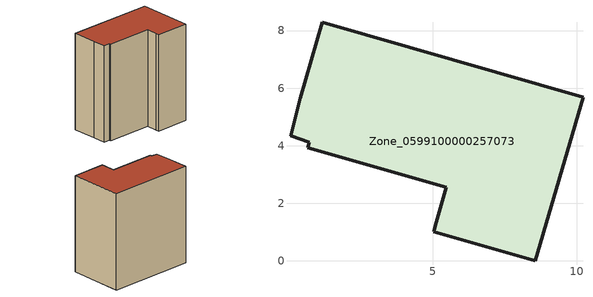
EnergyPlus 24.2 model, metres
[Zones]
Zone_0599100000257073
 floor ground (C_G): 1.16,8.29 10.21,5.68 8.56,0 5.03,1.01 5.11,1.34 5.46,2.55 0.66,3.93 0.71,4.12 0.06,4.34 0.39,5.65 z0.65
 wall outside (C_F): 10.21,5.68 1.16,8.29 0.39,5.65 0.06,4.34 0.71,4.12 0.66,3.93 5.46,2.55 5.11,1.34 5.03,1.01 8.56,0 10.21,5.68 z0.65:11.06
 roof outside (C_R): 0.39,5.65 0.06,4.34 0.71,4.12 0.66,3.93 5.46,2.55 5.11,1.34 5.03,1.01 8.56,0 10.21,5.68 1.16,8.29 z11.06
[BUILDING]
Pand.0599100000257073: North Axis=0; Terrain=City; Loads Convergence Tolerance Value=0.04; Temperature Convergence Tolerance Value=0.4; Solar Distribution=FullExterior; Maximum Number of Warmup Days=25; Minimum Number of Warmup Days=1
[Site:Location]
Rotterdam.The.Hague.AP_ZH_NLD Design_Conditions: Latitude=51.96; Longitude=4.45; Time Zone=1; Elevation=-4.5
[SITE:GROUNDTEMPERATURE:BUILDINGSURFACE]
18, 18, 18, 18, 18, 18, 18, 18, 18, 18, 18, 18
[MATERIAL] Thermal Absorptance=0.9; Solar Absorptance=0.7; Visible Absorptance=0.7
Name | Roughness | Thickness | Conductivity | Density | Specific Heat
G.TC.1946 | MediumSmooth | 0.15 | 1 | 540 | 1210
F.TC.1946 | Rough | 0.3 | 0.857143 | 1920 | 840
R.TC.1946 | MediumRough | 0.2 | 0.909091 | 1500 | 1000
[CONSTRUCTION]
C_G: G.TC.1946
C_F: F.TC.1946
C_R: R.TC.1946
[ZONE]
Zone_0599100000257073: Type=1; Multiplier=1; Ceiling Height=Autocalculate; Volume=Autocalculate; Floor Area=autocalculate; Part of Total Floor Area=Yes
[ZONEINFILTRATION:DESIGNFLOWRATE]
Infil_Zone_0599100000257073: Zone or ZoneList or Space or SpaceList=Zone_0599100000257073; Schedule=AlwaysOn; Design Flow Rate Calculation Method=Flow/Area; Flow Rate per Floor Area=0.003; Constant Term Coefficient=1; Temperature Term Coefficient=0; Velocity Term Coefficient=0; Velocity Squared Term Coefficient=0
[HVACTEMPLATE:ZONE:IDEALLOADSAIRSYSTEM]
Zone_0599100000257073: Maximum Heating Supply Air Temperature=50; Minimum Cooling Supply Air Temperature=13; Maximum Heating Supply Air Humidity Ratio=0.0156; Minimum Cooling Supply Air Humidity Ratio=0.0077; Heating Limit=NoLimit; Cooling Limit=NoLimit; Dehumidification Control Type=ConstantSensibleHeatRatio; Cooling Sensible Heat Ratio=0.7; Dehumidification Setpoint=60; Humidification Control Type=None; Humidification Setpoint=30; Outdoor Air Method=None; Outdoor Air Flow Rate per Person=0.00944; Outdoor Air Flow Rate per Zone Floor Area=0; Outdoor Air Flow Rate per Zone=0; Demand Controlled Ventilation Type=None; Outdoor Air Economizer Type=NoEconomizer; Heat Recovery Type=None; Sensible Heat Recovery Effectiveness=0.7; Latent Heat Recovery Effectiveness=0.65
[ZONECONTROL:THERMOSTAT]
ThermostatControl_Zone_0599100000257073: Zone or ZoneList=Zone_0599100000257073; Control Type Schedule=DualSetpointControlType; Control 1=Thermostat_Zone_0599100000257073; Temperature Difference Between Cutout And Setpoint=0
[THERMOSTATSETPOINT:DUALSETPOINT]
Thermostat_Zone_0599100000257073: Heating Setpoint Temperature Schedule=HeatingSetpoint_Zone_0599100000257073; Cooling Setpoint Temperature Schedule=CoolingSetpoint_Zone_0599100000257073
[SCHEDULE:COMPACT]
HeatingSetpoint_Zone_0599100000257073: Through: 12/31, For: AllDays, Until: 24:00, 21
CoolingSetpoint_Zone_0599100000257073: Through: 12/31, For: AllDays, Until: 24:00, 24
DualSetpointControlType: Through: 12/31, For: AllDays, Until: 24:00, 4
AlwaysOn: Through: 12/31, For: AllDays, Until: 24:00, 1
